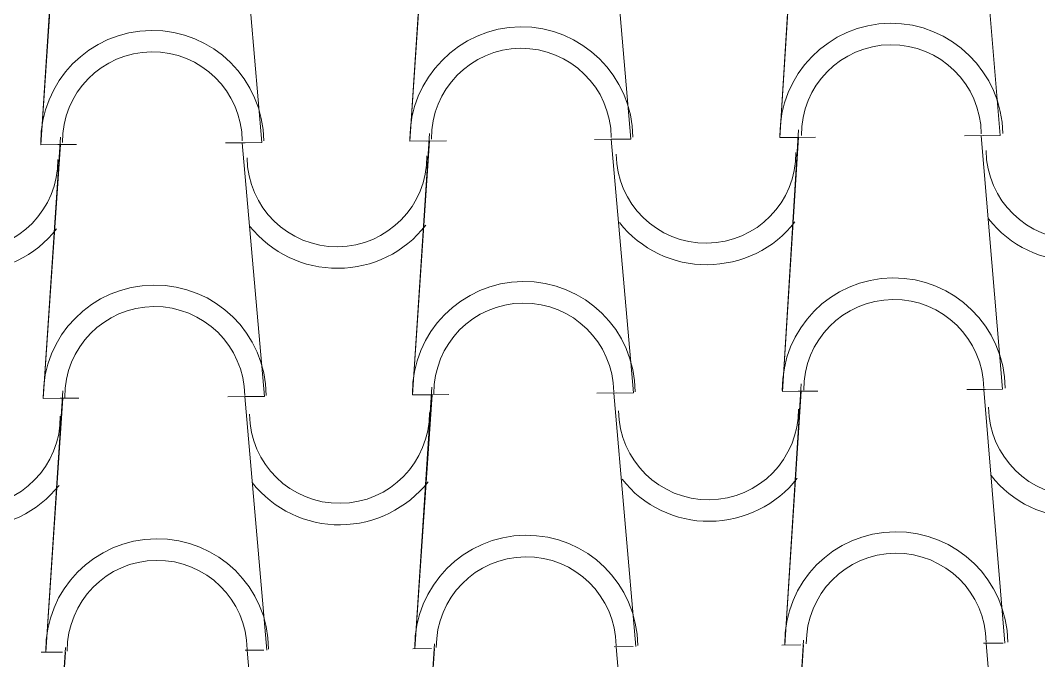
# Model space of a CAD drawing. Header units: millimetres. Extents: x 36985 to 49607, y -23856 to -17842.
# Drawn here: x 38160 to 39046, y -19503 to -18946 of the extents above; entities that cross this region are included whole.
import ezdxf

# ---------------------------------------------------------------- set-up
doc = ezdxf.new("R2010")
doc.units = ezdxf.units.MM
doc.layers.add('A-COB-___-___-EXI', color=250, linetype='Continuous', lineweight=25)

msp = doc.modelspace()

# ---------------------------------------------------------------- linework, layer by layer
at = {"layer": 'A-COB-___-___-EXI', "color": 18, "lineweight": 9}
for p, q in [((38355.72, -19052.11), (38338.62, -19052.27)), ((38997.52, -19045.94), (38981.23, -19046.1)), ((38197.4, -19274.37), (38180.3, -19274.53)), ((38194.96, -19274.39), (38211.24, -19274.24)), ((38357.85, -19272.83), (38340.74, -19272.99)), ((38374.63, -19493.4), (38355.4, -19272.85)), ((38695.52, -19490.32), (38676.3, -19269.77)), ((38836.75, -19268.22), (38853.85, -19268.06)), ((38999.64, -19266.66), (38983.35, -19266.81))]:
    msp.add_line(p, q, dxfattribs=at)
at = {"layer": 'A-COB-___-___-EXI', "color": 18, "lineweight": 9, "flags": 128}
for points in [[(38693.4, -19269.6), (38676.3, -19269.77), (38693.4, -19269.6), (38676.3, -19269.77), (38695.52, -19490.32), (38676.3, -19269.77), (38693.4, -19269.6), (38674.18, -19049.05), (38691.28, -19048.88), (38674.18, -19049.05), (38691.28, -19048.88), (38672.03, -18825.89), (38689.13, -18825.72), (38670.04, -18619.02)], [(38176.03, -18830.66), (38193.13, -18830.49), (38176.03, -18830.66), (38193.13, -18830.49), (38176.03, -18830.66), (38188.7, -18623.64), (38176.03, -18830.66), (38193.13, -18830.49), (38178.17, -19053.82), (38195.28, -19053.65), (38178.17, -19053.82), (38195.28, -19053.65), (38178.17, -19053.82), (38193.07, -18823.98), (38178.17, -19053.82), (38195.28, -19053.65), (38178.17, -19053.82), (38193.07, -18823.98)], [(38514.03, -18827.41), (38499.07, -19050.73), (38516.17, -19050.57), (38501.19, -19271.45), (38518.29, -19271.28), (38501.19, -19271.45), (38518.29, -19271.28), (38501.19, -19271.45), (38516.17, -19050.57), (38499.07, -19050.73), (38516.17, -19050.57), (38499.07, -19050.73), (38516.17, -19050.57), (38499.07, -19050.73), (38516.17, -19050.57), (38499.07, -19050.73), (38516.17, -19050.57), (38499.07, -19050.73), (38513.96, -18820.89), (38499.07, -19050.73), (38516.17, -19050.57), (38499.07, -19050.73), (38516.17, -19050.57), (38499.07, -19050.73), (38513.96, -18820.89)], [(38834.92, -18824.32), (38820.78, -19047.64), (38837.07, -19047.48), (38820.78, -19047.64), (38837.07, -19047.48), (38820.78, -19047.64), (38837.07, -19047.48), (38820.78, -19047.64), (38837.07, -19047.48), (38820.78, -19047.64), (38834.86, -18817.81), (38820.78, -19047.64), (38837.07, -19047.48), (38820.78, -19047.64), (38837.07, -19047.48), (38822.9, -19268.36), (38839.19, -19268.2), (38822.9, -19268.36), (38839.19, -19268.2), (38822.9, -19268.36), (38837, -19040.97), (38822.9, -19268.36), (38839.19, -19268.2), (38822.9, -19268.36), (38839.19, -19268.2)], [(38993.74, -18822.79), (39012.18, -19045.8), (38995.89, -19045.95), (39012.18, -19045.8), (38995.89, -19045.95), (39014.3, -19266.52), (38998.01, -19266.67), (39014.3, -19266.52), (38995.89, -19045.95), (39012.18, -19045.8), (38993.74, -18822.79), (39010.03, -18822.64), (38993.74, -18822.79), (39010.03, -18822.64)], [(39012.18, -19045.8), (38995.89, -19045.95), (39012.18, -19045.8), (38995.89, -19045.95), (39014.3, -19266.52), (38998.01, -19266.67), (39016.42, -19487.23), (38998.01, -19266.67), (39014.3, -19266.52), (38998.01, -19266.67), (39014.3, -19266.52), (38998.01, -19266.67), (39016.42, -19487.23), (38998.01, -19266.67), (39014.3, -19266.52), (38995.89, -19045.95), (39012.18, -19045.8), (38995.89, -19045.95), (39012.18, -19045.8), (38993.74, -18822.79)], [(38182.42, -19495.25), (38197.34, -19267.85), (38182.42, -19495.25), (38197.4, -19274.37), (38180.3, -19274.53), (38195.21, -19047.14), (38180.3, -19274.53), (38197.4, -19274.37), (38180.3, -19274.53), (38197.4, -19274.37), (38180.3, -19274.53), (38195.28, -19053.65), (38178.17, -19053.82), (38195.28, -19053.65), (38178.17, -19053.82), (38195.28, -19053.65), (38178.17, -19053.82), (38193.13, -18830.49)], [(38372.51, -19272.69), (38355.4, -19272.85), (38372.51, -19272.69), (38355.4, -19272.85), (38374.63, -19493.4), (38355.4, -19272.85), (38372.51, -19272.69), (38353.28, -19052.13), (38370.38, -19051.97), (38353.28, -19052.13), (38370.38, -19051.97), (38351.13, -18828.97), (38368.24, -18828.81), (38351.13, -18828.97), (38368.24, -18828.81)], [(38351.13, -18828.97), (38370.38, -19051.97), (38353.28, -19052.13), (38370.38, -19051.97), (38353.28, -19052.13), (38372.51, -19272.69), (38355.4, -19272.85), (38372.51, -19272.69), (38353.28, -19052.13), (38370.38, -19051.97), (38351.13, -18828.97)], [(38351.13, -18828.97), (38370.38, -19051.97), (38353.28, -19052.13), (38370.38, -19051.97), (38351.13, -18828.97)], [(38691.28, -19048.88), (38674.18, -19049.05), (38691.28, -19048.88), (38674.18, -19049.05), (38693.4, -19269.6), (38676.3, -19269.77), (38693.4, -19269.6), (38674.18, -19049.05), (38691.28, -19048.88), (38672.03, -18825.89)], [(38672.03, -18825.89), (38691.28, -19048.88), (38674.18, -19049.05), (38691.28, -19048.88), (38674.18, -19049.05), (38693.4, -19269.6), (38676.3, -19269.77), (38693.4, -19269.6), (38676.3, -19269.77), (38695.52, -19490.32), (38676.3, -19269.77), (38693.4, -19269.6), (38674.18, -19049.05), (38691.28, -19048.88), (38674.18, -19049.05), (38691.28, -19048.88), (38672.03, -18825.89)], [(38518.23, -19264.77), (38503.31, -19492.17), (38518.29, -19271.28), (38501.19, -19271.45), (38516.11, -19044.05), (38501.19, -19271.45), (38516.11, -19044.05)], [(38839.13, -19261.68), (38825.02, -19489.07), (38839.13, -19261.68), (38825.02, -19489.07), (38839.19, -19268.2), (38822.9, -19268.36), (38837, -19040.97)], [(38503.31, -19492.17), (38518.23, -19264.77), (38503.31, -19492.17), (38518.29, -19271.28), (38501.19, -19271.45), (38518.29, -19271.28), (38501.19, -19271.45), (38518.29, -19271.28), (38501.19, -19271.45)], [(38843.46, -19712.08), (38827.17, -19712.23), (38841.27, -19484.84), (38827.17, -19712.23), (38843.46, -19712.08), (38827.17, -19712.23), (38841.31, -19488.92)], [(39000.13, -19487.39), (39018.57, -19710.39), (39000.13, -19487.39), (39018.57, -19710.39), (39002.28, -19710.55), (39018.57, -19710.39)], [(38199.52, -19495.09), (38184.56, -19718.41), (38201.67, -19718.25), (38184.56, -19718.41), (38199.48, -19491.02), (38184.56, -19718.41), (38201.67, -19718.25), (38184.56, -19718.41), (38199.48, -19491.02)], [(38376.77, -19716.56), (38357.53, -19493.57), (38376.77, -19716.56), (38359.67, -19716.73), (38376.77, -19716.56), (38359.67, -19716.73)], [(38522.56, -19715.16), (38505.46, -19715.33), (38520.38, -19487.93), (38505.46, -19715.33), (38522.56, -19715.16), (38505.46, -19715.33), (38520.42, -19492)], [(38678.42, -19490.48), (38697.67, -19713.48), (38678.42, -19490.48), (38697.67, -19713.48), (38680.57, -19713.64), (38697.67, -19713.48)]]:
    msp.add_lwpolyline(points, dxfattribs=at)
for points in [[(38209.12, -19053.52), (38192.83, -19053.68), (38209.12, -19053.52), (38192.83, -19053.68)], [(38530.83, -19050.43), (38513.73, -19050.59), (38530.83, -19050.43), (38513.73, -19050.59)], [(38659.52, -19049.19), (38676.62, -19049.02)], [(38851.73, -19047.34), (38834.62, -19047.51), (38851.73, -19047.34), (38834.62, -19047.51)], [(38532.95, -19271.14), (38515.85, -19271.31)], [(38661.64, -19269.91), (38678.74, -19269.74)], [(39014.79, -19487.25), (38997.69, -19487.41), (39014.79, -19487.25), (38997.69, -19487.41), (39014.79, -19487.25), (38997.69, -19487.41)], [(38178.35, -19495.29), (38197.08, -19495.11), (38178.35, -19495.29), (38197.08, -19495.11), (38178.35, -19495.29), (38197.08, -19495.11), (38178.35, -19495.29), (38197.08, -19495.11), (38178.35, -19495.29), (38197.08, -19495.11), (38178.35, -19495.29), (38197.08, -19495.11), (38178.35, -19495.29), (38197.08, -19495.11), (38178.35, -19495.29), (38197.08, -19495.11)], [(38372.19, -19493.43), (38355.9, -19493.58), (38372.19, -19493.43), (38355.9, -19493.58), (38372.19, -19493.43), (38355.9, -19493.58), (38372.19, -19493.43), (38355.9, -19493.58)], [(38357.53, -19493.57), (38376.77, -19716.56)], [(38501.68, -19492.18), (38517.97, -19492.03), (38501.68, -19492.18), (38517.97, -19492.03), (38501.68, -19492.18), (38517.97, -19492.03), (38501.68, -19492.18), (38517.97, -19492.03), (38501.68, -19492.18), (38517.97, -19492.03)], [(38693.08, -19490.34), (38676.79, -19490.5), (38693.08, -19490.34), (38676.79, -19490.5), (38693.08, -19490.34), (38676.79, -19490.5), (38693.08, -19490.34), (38676.79, -19490.5), (38693.08, -19490.34), (38676.79, -19490.5)], [(38838.87, -19488.94), (38822.58, -19489.1), (38838.87, -19488.94), (38822.58, -19489.1), (38838.87, -19488.94), (38822.58, -19489.1), (38838.87, -19488.94), (38822.58, -19489.1), (38838.87, -19488.94), (38822.58, -19489.1), (38838.87, -19488.94), (38822.58, -19489.1)]]:
    msp.add_lwpolyline(points, close=True, dxfattribs=at)
at = {"layer": 'A-COB-___-___-EXI', "color": 18, "lineweight": 9}
for points in [[(38274.15, -18954.34), (38274.15, -18954.34), (38220.39, -18954.85), (38177.65, -18999.25), (38178.16, -19052.19)], [(38274.15, -18954.34), (38274.15, -18954.34), (38220.39, -18954.85), (38177.65, -18999.25), (38178.16, -19052.19)], [(38274.15, -18954.34), (38274.15, -18954.34), (38220.39, -18954.85), (38177.65, -18999.25), (38178.16, -19052.19)], [(38274.15, -18954.34), (38274.15, -18954.34), (38220.39, -18954.85), (38177.65, -18999.25), (38178.16, -19052.19)], [(38274.15, -18954.34), (38274.15, -18954.34), (38220.39, -18954.85), (38177.65, -18999.25), (38178.16, -19052.19)], [(38274.15, -18954.34), (38274.15, -18954.34), (38220.39, -18954.85), (38177.65, -18999.25), (38178.16, -19052.19)], [(38274.15, -18954.34), (38274.15, -18954.34), (38220.39, -18954.85), (38177.65, -18999.25), (38178.16, -19052.19)], [(38274.15, -18954.34), (38274.15, -18954.34), (38220.39, -18954.85), (38177.65, -18999.25), (38178.16, -19052.19)], [(38274.15, -18954.34), (38274.15, -18954.34), (38220.39, -18954.85), (38177.65, -18999.25), (38178.16, -19052.19)], [(38274.15, -18954.34), (38274.15, -18954.34), (38220.39, -18954.85), (38177.65, -18999.25), (38178.16, -19052.19)], [(38274.15, -18954.34), (38274.15, -18954.34), (38220.39, -18954.85), (38177.65, -18999.25), (38178.16, -19052.19)], [(38595.04, -18951.25), (38595.04, -18951.25), (38542.1, -18951.76), (38498.54, -18996.16), (38499.05, -19049.1)], [(38595.04, -18951.25), (38595.04, -18951.25), (38542.1, -18951.76), (38498.54, -18996.16), (38499.05, -19049.1)], [(38595.04, -18951.25), (38595.04, -18951.25), (38542.1, -18951.76), (38498.54, -18996.16), (38499.05, -19049.1)], [(38595.04, -18951.25), (38595.04, -18951.25), (38542.1, -18951.76), (38498.54, -18996.16), (38499.05, -19049.1)], [(38595.04, -18951.25), (38595.04, -18951.25), (38542.1, -18951.76), (38498.54, -18996.16), (38499.05, -19049.1)], [(38595.04, -18951.25), (38595.04, -18951.25), (38542.1, -18951.76), (38498.54, -18996.16), (38499.05, -19049.1)], [(38595.04, -18951.25), (38595.04, -18951.25), (38542.1, -18951.76), (38498.54, -18996.16), (38499.05, -19049.1)], [(38595.04, -18951.25), (38595.04, -18951.25), (38542.1, -18951.76), (38498.54, -18996.16), (38499.05, -19049.1)], [(38595.04, -18951.25), (38595.04, -18951.25), (38542.1, -18951.76), (38498.54, -18996.16), (38499.05, -19049.1)], [(38595.04, -18951.25), (38595.04, -18951.25), (38542.1, -18951.76), (38498.54, -18996.16), (38499.05, -19049.1)], [(38595.04, -18951.25), (38595.04, -18951.25), (38542.1, -18951.76), (38498.54, -18996.16), (38499.05, -19049.1)], [(38595.04, -18951.25), (38595.04, -18951.25), (38542.1, -18951.76), (38498.54, -18996.16), (38499.05, -19049.1)], [(38595.04, -18951.25), (38595.04, -18951.25), (38542.1, -18951.76), (38498.54, -18996.16), (38499.05, -19049.1)], [(38595.04, -18951.25), (38595.04, -18951.25), (38542.1, -18951.76), (38498.54, -18996.16), (38499.05, -19049.1)], [(38916.75, -18948.16), (38916.75, -18948.16), (38863, -18948.67), (38820.25, -18993.07), (38820.76, -19046.01)], [(38916.75, -18948.16), (38916.75, -18948.16), (38863, -18948.67), (38820.25, -18993.07), (38820.76, -19046.01)], [(38916.75, -18948.16), (38916.75, -18948.16), (38863, -18948.67), (38820.25, -18993.07), (38820.76, -19046.01)], [(38916.75, -18948.16), (38916.75, -18948.16), (38863, -18948.67), (38820.25, -18993.07), (38820.76, -19046.01)], [(38916.75, -18948.16), (38916.75, -18948.16), (38863, -18948.67), (38820.25, -18993.07), (38820.76, -19046.01)], [(38916.75, -18948.16), (38916.75, -18948.16), (38863, -18948.67), (38820.25, -18993.07), (38820.76, -19046.01)], [(38916.75, -18948.16), (38916.75, -18948.16), (38863, -18948.67), (38820.25, -18993.07), (38820.76, -19046.01)], [(38916.75, -18948.16), (38916.75, -18948.16), (38863, -18948.67), (38820.25, -18993.07), (38820.76, -19046.01)], [(38916.75, -18948.16), (38916.75, -18948.16), (38863, -18948.67), (38820.25, -18993.07), (38820.76, -19046.01)], [(38916.75, -18948.16), (38916.75, -18948.16), (38863, -18948.67), (38820.25, -18993.07), (38820.76, -19046.01)], [(38916.75, -18948.16), (38916.75, -18948.16), (38863, -18948.67), (38820.25, -18993.07), (38820.76, -19046.01)], [(38274.33, -18973.07), (38274.33, -18973.07), (38231.16, -18973.48), (38196.47, -19008.84), (38196.89, -19052.01)], [(38274.33, -18973.07), (38274.33, -18973.07), (38231.16, -18973.48), (38196.47, -19008.84), (38196.89, -19052.01)], [(38274.33, -18973.07), (38274.33, -18973.07), (38231.16, -18973.48), (38196.47, -19008.84), (38196.89, -19052.01)], [(38274.33, -18973.07), (38274.33, -18973.07), (38231.16, -18973.48), (38196.47, -19008.84), (38196.89, -19052.01)], [(38274.33, -18973.07), (38274.33, -18973.07), (38231.16, -18973.48), (38196.47, -19008.84), (38196.89, -19052.01)], [(38274.33, -18973.07), (38274.33, -18973.07), (38231.16, -18973.48), (38196.47, -19008.84), (38196.89, -19052.01)], [(38274.33, -18973.07), (38274.33, -18973.07), (38231.16, -18973.48), (38196.47, -19008.84), (38196.89, -19052.01)], [(38274.33, -18973.07), (38274.33, -18973.07), (38231.16, -18973.48), (38196.47, -19008.84), (38196.89, -19052.01)], [(38274.33, -18973.07), (38274.33, -18973.07), (38231.16, -18973.48), (38196.47, -19008.84), (38196.89, -19052.01)], [(38274.33, -18973.07), (38274.33, -18973.07), (38231.16, -18973.48), (38196.47, -19008.84), (38196.89, -19052.01)], [(38274.33, -18973.07), (38274.33, -18973.07), (38231.16, -18973.48), (38196.47, -19008.84), (38196.89, -19052.01)], [(38595.22, -18969.98), (38595.22, -18969.98), (38552.05, -18970.4), (38517.37, -19005.76), (38517.79, -19048.92)], [(38595.22, -18969.98), (38595.22, -18969.98), (38552.05, -18970.4), (38517.37, -19005.76), (38517.79, -19048.92)], [(38595.22, -18969.98), (38595.22, -18969.98), (38552.05, -18970.4), (38517.37, -19005.76), (38517.79, -19048.92)], [(38595.22, -18969.98), (38595.22, -18969.98), (38552.05, -18970.4), (38517.37, -19005.76), (38517.79, -19048.92)], [(38595.22, -18969.98), (38595.22, -18969.98), (38552.05, -18970.4), (38517.37, -19005.76), (38517.79, -19048.92)], [(38595.22, -18969.98), (38595.22, -18969.98), (38552.05, -18970.4), (38517.37, -19005.76), (38517.79, -19048.92)], [(38595.22, -18969.98), (38595.22, -18969.98), (38552.05, -18970.4), (38517.37, -19005.76), (38517.79, -19048.92)], [(38595.22, -18969.98), (38595.22, -18969.98), (38552.05, -18970.4), (38517.37, -19005.76), (38517.79, -19048.92)], [(38595.22, -18969.98), (38595.22, -18969.98), (38552.05, -18970.4), (38517.37, -19005.76), (38517.79, -19048.92)], [(38595.22, -18969.98), (38595.22, -18969.98), (38552.05, -18970.4), (38517.37, -19005.76), (38517.79, -19048.92)], [(38595.22, -18969.98), (38595.22, -18969.98), (38552.05, -18970.4), (38517.37, -19005.76), (38517.79, -19048.92)], [(38595.22, -18969.98), (38595.22, -18969.98), (38552.05, -18970.4), (38517.37, -19005.76), (38517.79, -19048.92)], [(38595.22, -18969.98), (38595.22, -18969.98), (38552.05, -18970.4), (38517.37, -19005.76), (38517.79, -19048.92)], [(38595.22, -18969.98), (38595.22, -18969.98), (38552.05, -18970.4), (38517.37, -19005.76), (38517.79, -19048.92)], [(38916.93, -18966.89), (38916.93, -18966.89), (38873.76, -18967.3), (38839.08, -19002.66), (38839.5, -19045.83)], [(38916.93, -18966.89), (38916.93, -18966.89), (38873.76, -18967.3), (38839.08, -19002.66), (38839.5, -19045.83)], [(38916.93, -18966.89), (38916.93, -18966.89), (38873.76, -18967.3), (38839.08, -19002.66), (38839.5, -19045.83)], [(38916.93, -18966.89), (38916.93, -18966.89), (38873.76, -18967.3), (38839.08, -19002.66), (38839.5, -19045.83)], [(38916.93, -18966.89), (38916.93, -18966.89), (38873.76, -18967.3), (38839.08, -19002.66), (38839.5, -19045.83)], [(38916.93, -18966.89), (38916.93, -18966.89), (38873.76, -18967.3), (38839.08, -19002.66), (38839.5, -19045.83)], [(38916.93, -18966.89), (38916.93, -18966.89), (38873.76, -18967.3), (38839.08, -19002.66), (38839.5, -19045.83)], [(38916.93, -18966.89), (38916.93, -18966.89), (38873.76, -18967.3), (38839.08, -19002.66), (38839.5, -19045.83)], [(38916.93, -18966.89), (38916.93, -18966.89), (38873.76, -18967.3), (38839.08, -19002.66), (38839.5, -19045.83)], [(38916.93, -18966.89), (38916.93, -18966.89), (38873.76, -18967.3), (38839.08, -19002.66), (38839.5, -19045.83)], [(38916.93, -18966.89), (38916.93, -18966.89), (38873.76, -18967.3), (38839.08, -19002.66), (38839.5, -19045.83)], [(38757.31, -19139.48), (38757.31, -19139.48), (38800.48, -19139.06), (38835.16, -19103.7), (38834.75, -19060.54)], [(38757.31, -19139.48), (38757.31, -19139.48), (38800.48, -19139.06), (38835.16, -19103.7), (38834.75, -19060.54)], [(38115.52, -19145.65), (38115.52, -19145.65), (38158.69, -19145.23), (38193.37, -19109.87), (38192.96, -19066.71)], [(38436.42, -19142.56), (38436.42, -19142.56), (38479.58, -19142.15), (38514.27, -19106.79), (38513.85, -19063.62)], [(38436.6, -19161.29), (38436.6, -19161.29), (38466.73, -19161), (38494.3, -19147.71), (38512.8, -19123.91)], [(38757.49, -19158.21), (38757.49, -19158.21), (38787.63, -19157.92), (38816.01, -19144.61), (38833.7, -19120.82)], [(38757.49, -19158.21), (38757.49, -19158.21), (38787.63, -19157.92), (38816.01, -19144.61), (38833.7, -19120.82)], [(38115.7, -19164.38), (38115.7, -19164.38), (38145.02, -19164.1), (38173.4, -19150.79), (38191.91, -19126.99)], [(38276.28, -19175.87), (38276.28, -19175.87), (38222.52, -19176.38), (38179.77, -19219.97), (38180.29, -19273.72)], [(38276.28, -19175.87), (38276.28, -19175.87), (38222.52, -19176.38), (38179.77, -19219.97), (38180.29, -19273.72)], [(38276.28, -19175.87), (38276.28, -19175.87), (38222.52, -19176.38), (38179.77, -19219.97), (38180.29, -19273.72)], [(38276.28, -19175.87), (38276.28, -19175.87), (38222.52, -19176.38), (38179.77, -19219.97), (38180.29, -19273.72)], [(38276.28, -19175.87), (38276.28, -19175.87), (38222.52, -19176.38), (38179.77, -19219.97), (38180.29, -19273.72)], [(38276.28, -19175.87), (38276.28, -19175.87), (38222.52, -19176.38), (38179.77, -19219.97), (38180.29, -19273.72)], [(38597.17, -19172.78), (38597.17, -19172.78), (38544.23, -19173.29), (38500.67, -19216.88), (38501.18, -19270.63)], [(38597.17, -19172.78), (38597.17, -19172.78), (38544.23, -19173.29), (38500.67, -19216.88), (38501.18, -19270.63)], [(38597.17, -19172.78), (38597.17, -19172.78), (38544.23, -19173.29), (38500.67, -19216.88), (38501.18, -19270.63)], [(38597.17, -19172.78), (38597.17, -19172.78), (38544.23, -19173.29), (38500.67, -19216.88), (38501.18, -19270.63)], [(38597.17, -19172.78), (38597.17, -19172.78), (38544.23, -19173.29), (38500.67, -19216.88), (38501.18, -19270.63)], [(38597.17, -19172.78), (38597.17, -19172.78), (38544.23, -19173.29), (38500.67, -19216.88), (38501.18, -19270.63)], [(38597.17, -19172.78), (38597.17, -19172.78), (38544.23, -19173.29), (38500.67, -19216.88), (38501.18, -19270.63)], [(38597.17, -19172.78), (38597.17, -19172.78), (38544.23, -19173.29), (38500.67, -19216.88), (38501.18, -19270.63)], [(38597.17, -19172.78), (38597.17, -19172.78), (38544.23, -19173.29), (38500.67, -19216.88), (38501.18, -19270.63)], [(38597.17, -19172.78), (38597.17, -19172.78), (38544.23, -19173.29), (38500.67, -19216.88), (38501.18, -19270.63)], [(38918.88, -19169.69), (38918.88, -19169.69), (38865.13, -19170.21), (38822.38, -19213.79), (38822.89, -19267.54)], [(38918.88, -19169.69), (38918.88, -19169.69), (38865.13, -19170.21), (38822.38, -19213.79), (38822.89, -19267.54)], [(38918.88, -19169.69), (38918.88, -19169.69), (38865.13, -19170.21), (38822.38, -19213.79), (38822.89, -19267.54)], [(38918.88, -19169.69), (38918.88, -19169.69), (38865.13, -19170.21), (38822.38, -19213.79), (38822.89, -19267.54)], [(38918.88, -19169.69), (38918.88, -19169.69), (38865.13, -19170.21), (38822.38, -19213.79), (38822.89, -19267.54)], [(38918.88, -19169.69), (38918.88, -19169.69), (38865.13, -19170.21), (38822.38, -19213.79), (38822.89, -19267.54)], [(38918.88, -19169.69), (38918.88, -19169.69), (38865.13, -19170.21), (38822.38, -19213.79), (38822.89, -19267.54)], [(38918.88, -19169.69), (38918.88, -19169.69), (38865.13, -19170.21), (38822.38, -19213.79), (38822.89, -19267.54)], [(38276.46, -19194.6), (38276.46, -19194.6), (38233.29, -19195.02), (38198.6, -19230.37), (38199.02, -19273.54)], [(38276.46, -19194.6), (38276.46, -19194.6), (38233.29, -19195.02), (38198.6, -19230.37), (38199.02, -19273.54)], [(38276.46, -19194.6), (38276.46, -19194.6), (38233.29, -19195.02), (38198.6, -19230.37), (38199.02, -19273.54)], [(38276.46, -19194.6), (38276.46, -19194.6), (38233.29, -19195.02), (38198.6, -19230.37), (38199.02, -19273.54)], [(38276.46, -19194.6), (38276.46, -19194.6), (38233.29, -19195.02), (38198.6, -19230.37), (38199.02, -19273.54)], [(38276.46, -19194.6), (38276.46, -19194.6), (38233.29, -19195.02), (38198.6, -19230.37), (38199.02, -19273.54)], [(38597.35, -19191.52), (38597.35, -19191.52), (38554.19, -19191.93), (38519.5, -19227.29), (38519.92, -19270.45)], [(38597.35, -19191.52), (38597.35, -19191.52), (38554.19, -19191.93), (38519.5, -19227.29), (38519.92, -19270.45)], [(38597.35, -19191.52), (38597.35, -19191.52), (38554.19, -19191.93), (38519.5, -19227.29), (38519.92, -19270.45)], [(38597.35, -19191.52), (38597.35, -19191.52), (38554.19, -19191.93), (38519.5, -19227.29), (38519.92, -19270.45)], [(38597.35, -19191.52), (38597.35, -19191.52), (38554.19, -19191.93), (38519.5, -19227.29), (38519.92, -19270.45)], [(38597.35, -19191.52), (38597.35, -19191.52), (38554.19, -19191.93), (38519.5, -19227.29), (38519.92, -19270.45)], [(38597.35, -19191.52), (38597.35, -19191.52), (38554.19, -19191.93), (38519.5, -19227.29), (38519.92, -19270.45)], [(38597.35, -19191.52), (38597.35, -19191.52), (38554.19, -19191.93), (38519.5, -19227.29), (38519.92, -19270.45)], [(38597.35, -19191.52), (38597.35, -19191.52), (38554.19, -19191.93), (38519.5, -19227.29), (38519.92, -19270.45)], [(38597.35, -19191.52), (38597.35, -19191.52), (38554.19, -19191.93), (38519.5, -19227.29), (38519.92, -19270.45)], [(38919.06, -19188.42), (38919.06, -19188.42), (38875.9, -19188.84), (38841.21, -19224.2), (38841.63, -19267.36)], [(38919.06, -19188.42), (38919.06, -19188.42), (38875.9, -19188.84), (38841.21, -19224.2), (38841.63, -19267.36)], [(38919.06, -19188.42), (38919.06, -19188.42), (38875.9, -19188.84), (38841.21, -19224.2), (38841.63, -19267.36)], [(38919.06, -19188.42), (38919.06, -19188.42), (38875.9, -19188.84), (38841.21, -19224.2), (38841.63, -19267.36)], [(38919.06, -19188.42), (38919.06, -19188.42), (38875.9, -19188.84), (38841.21, -19224.2), (38841.63, -19267.36)], [(38919.06, -19188.42), (38919.06, -19188.42), (38875.9, -19188.84), (38841.21, -19224.2), (38841.63, -19267.36)], [(38919.06, -19188.42), (38919.06, -19188.42), (38875.9, -19188.84), (38841.21, -19224.2), (38841.63, -19267.36)], [(38919.06, -19188.42), (38919.06, -19188.42), (38875.9, -19188.84), (38841.21, -19224.2), (38841.63, -19267.36)], [(38759.46, -19362.64), (38759.46, -19362.64), (38802.63, -19362.22), (38837.31, -19326.86), (38836.9, -19283.7)], [(38759.46, -19362.64), (38759.46, -19362.64), (38802.63, -19362.22), (38837.31, -19326.86), (38836.9, -19283.7)], [(38117.67, -19368.81), (38117.67, -19368.81), (38160.83, -19368.39), (38195.52, -19333.03), (38195.1, -19289.87)], [(38438.56, -19365.72), (38438.56, -19365.72), (38481.73, -19365.31), (38516.41, -19329.95), (38516, -19286.78)], [(38759.64, -19381.37), (38759.64, -19381.37), (38789.77, -19381.08), (38818.15, -19366.96), (38835.85, -19343.98)], [(38759.64, -19381.37), (38759.64, -19381.37), (38789.77, -19381.08), (38818.15, -19366.96), (38835.85, -19343.98)], [(38117.85, -19387.54), (38117.85, -19387.54), (38147.17, -19387.26), (38175.54, -19373.14), (38194.05, -19350.15)], [(38438.74, -19384.45), (38438.74, -19384.45), (38468.88, -19384.17), (38496.44, -19370.05), (38514.95, -19347.07)], [(38278.4, -19396.59), (38278.4, -19396.59), (38224.64, -19397.1), (38181.89, -19440.68), (38182.41, -19494.44)], [(38278.4, -19396.59), (38278.4, -19396.59), (38224.64, -19397.1), (38181.89, -19440.68), (38182.41, -19494.44)], [(38278.4, -19396.59), (38278.4, -19396.59), (38224.64, -19397.1), (38181.89, -19440.68), (38182.41, -19494.44)], [(38599.29, -19393.5), (38599.29, -19393.5), (38546.35, -19394.01), (38502.79, -19437.6), (38503.31, -19491.35)], [(38599.29, -19393.5), (38599.29, -19393.5), (38546.35, -19394.01), (38502.79, -19437.6), (38503.31, -19491.35)], [(38599.29, -19393.5), (38599.29, -19393.5), (38546.35, -19394.01), (38502.79, -19437.6), (38503.31, -19491.35)], [(38599.29, -19393.5), (38599.29, -19393.5), (38546.35, -19394.01), (38502.79, -19437.6), (38503.31, -19491.35)], [(38599.29, -19393.5), (38599.29, -19393.5), (38546.35, -19394.01), (38502.79, -19437.6), (38503.31, -19491.35)], [(38921, -19390.41), (38921, -19390.41), (38867.25, -19390.92), (38824.5, -19434.5), (38825.02, -19488.26)], [(38921, -19390.41), (38921, -19390.41), (38867.25, -19390.92), (38824.5, -19434.5), (38825.02, -19488.26)], [(38921, -19390.41), (38921, -19390.41), (38867.25, -19390.92), (38824.5, -19434.5), (38825.02, -19488.26)], [(38921, -19390.41), (38921, -19390.41), (38867.25, -19390.92), (38824.5, -19434.5), (38825.02, -19488.26)], [(38278.58, -19415.32), (38278.58, -19415.32), (38235.41, -19415.73), (38200.73, -19451.09), (38201.14, -19494.26)], [(38278.58, -19415.32), (38278.58, -19415.32), (38235.41, -19415.73), (38200.73, -19451.09), (38201.14, -19494.26)], [(38278.58, -19415.32), (38278.58, -19415.32), (38235.41, -19415.73), (38200.73, -19451.09), (38201.14, -19494.26)], [(38278.58, -19415.32), (38278.58, -19415.32), (38235.41, -19415.73), (38200.73, -19451.09), (38201.14, -19494.26)], [(38278.58, -19415.32), (38278.58, -19415.32), (38235.41, -19415.73), (38200.73, -19451.09), (38201.14, -19494.26)], [(38278.58, -19415.32), (38278.58, -19415.32), (38235.41, -19415.73), (38200.73, -19451.09), (38201.14, -19494.26)], [(38278.58, -19415.32), (38278.58, -19415.32), (38235.41, -19415.73), (38200.73, -19451.09), (38201.14, -19494.26)], [(38278.58, -19415.32), (38278.58, -19415.32), (38235.41, -19415.73), (38200.73, -19451.09), (38201.14, -19494.26)], [(38278.58, -19415.32), (38278.58, -19415.32), (38235.41, -19415.73), (38200.73, -19451.09), (38201.14, -19494.26)], [(38278.58, -19415.32), (38278.58, -19415.32), (38235.41, -19415.73), (38200.73, -19451.09), (38201.14, -19494.26)], [(38278.58, -19415.32), (38278.58, -19415.32), (38235.41, -19415.73), (38200.73, -19451.09), (38201.14, -19494.26)], [(38599.47, -19412.23), (38599.47, -19412.23), (38556.31, -19412.65), (38521.62, -19448.01), (38522.04, -19491.17)], [(38599.47, -19412.23), (38599.47, -19412.23), (38556.31, -19412.65), (38521.62, -19448.01), (38522.04, -19491.17)], [(38599.47, -19412.23), (38599.47, -19412.23), (38556.31, -19412.65), (38521.62, -19448.01), (38522.04, -19491.17)], [(38599.47, -19412.23), (38599.47, -19412.23), (38556.31, -19412.65), (38521.62, -19448.01), (38522.04, -19491.17)], [(38599.47, -19412.23), (38599.47, -19412.23), (38556.31, -19412.65), (38521.62, -19448.01), (38522.04, -19491.17)], [(38599.47, -19412.23), (38599.47, -19412.23), (38556.31, -19412.65), (38521.62, -19448.01), (38522.04, -19491.17)], [(38599.47, -19412.23), (38599.47, -19412.23), (38556.31, -19412.65), (38521.62, -19448.01), (38522.04, -19491.17)], [(38599.47, -19412.23), (38599.47, -19412.23), (38556.31, -19412.65), (38521.62, -19448.01), (38522.04, -19491.17)], [(38599.47, -19412.23), (38599.47, -19412.23), (38556.31, -19412.65), (38521.62, -19448.01), (38522.04, -19491.17)], [(38599.47, -19412.23), (38599.47, -19412.23), (38556.31, -19412.65), (38521.62, -19448.01), (38522.04, -19491.17)], [(38599.47, -19412.23), (38599.47, -19412.23), (38556.31, -19412.65), (38521.62, -19448.01), (38522.04, -19491.17)], [(38921.18, -19409.14), (38921.18, -19409.14), (38878.02, -19409.55), (38843.33, -19444.91), (38843.75, -19488.08)], [(38921.18, -19409.14), (38921.18, -19409.14), (38878.02, -19409.55), (38843.33, -19444.91), (38843.75, -19488.08)], [(38921.18, -19409.14), (38921.18, -19409.14), (38878.02, -19409.55), (38843.33, -19444.91), (38843.75, -19488.08)], [(38921.18, -19409.14), (38921.18, -19409.14), (38878.02, -19409.55), (38843.33, -19444.91), (38843.75, -19488.08)], [(38921.18, -19409.14), (38921.18, -19409.14), (38878.02, -19409.55), (38843.33, -19444.91), (38843.75, -19488.08)], [(38921.18, -19409.14), (38921.18, -19409.14), (38878.02, -19409.55), (38843.33, -19444.91), (38843.75, -19488.08)], [(38921.18, -19409.14), (38921.18, -19409.14), (38878.02, -19409.55), (38843.33, -19444.91), (38843.75, -19488.08)], [(38921.18, -19409.14), (38921.18, -19409.14), (38878.02, -19409.55), (38843.33, -19444.91), (38843.75, -19488.08)], [(38921.18, -19409.14), (38921.18, -19409.14), (38878.02, -19409.55), (38843.33, -19444.91), (38843.75, -19488.08)], [(38921.18, -19409.14), (38921.18, -19409.14), (38878.02, -19409.55), (38843.33, -19444.91), (38843.75, -19488.08)]]:
    msp.add_open_spline(points, degree=3, knots=[0.125, 0.125, 0.125, 0.125, 0.125001, 1, 1, 1, 1], dxfattribs=at)
for points in [[(38372, -19050.32), (38371.49, -18997.38), (38327.9, -18953.82), (38274.15, -18954.34)], [(38372, -19050.32), (38371.49, -18997.38), (38327.9, -18953.82), (38274.15, -18954.34)], [(38372, -19050.32), (38371.49, -18997.38), (38327.9, -18953.82), (38274.15, -18954.34)], [(38372, -19050.32), (38371.49, -18997.38), (38327.9, -18953.82), (38274.15, -18954.34)], [(38372, -19050.32), (38371.49, -18997.38), (38327.9, -18953.82), (38274.15, -18954.34)], [(38372, -19050.32), (38371.49, -18997.38), (38327.9, -18953.82), (38274.15, -18954.34)], [(38372, -19050.32), (38371.49, -18997.38), (38327.9, -18953.82), (38274.15, -18954.34)], [(38372, -19050.32), (38371.49, -18997.38), (38327.9, -18953.82), (38274.15, -18954.34)], [(38372, -19050.32), (38371.49, -18997.38), (38327.9, -18953.82), (38274.15, -18954.34)], [(38372, -19050.32), (38371.49, -18997.38), (38327.9, -18953.82), (38274.15, -18954.34)], [(38372, -19050.32), (38371.49, -18997.38), (38327.9, -18953.82), (38274.15, -18954.34)], [(38692.89, -19047.24), (38692.38, -18994.3), (38648.8, -18950.73), (38595.04, -18951.25)], [(38692.89, -19047.24), (38692.38, -18994.3), (38648.8, -18950.73), (38595.04, -18951.25)], [(38692.89, -19047.24), (38692.38, -18994.3), (38648.8, -18950.73), (38595.04, -18951.25)], [(38692.89, -19047.24), (38692.38, -18994.3), (38648.8, -18950.73), (38595.04, -18951.25)], [(38692.89, -19047.24), (38692.38, -18994.3), (38648.8, -18950.73), (38595.04, -18951.25)], [(38692.89, -19047.24), (38692.38, -18994.3), (38648.8, -18950.73), (38595.04, -18951.25)], [(38692.89, -19047.24), (38692.38, -18994.3), (38648.8, -18950.73), (38595.04, -18951.25)], [(38692.89, -19047.24), (38692.38, -18994.3), (38648.8, -18950.73), (38595.04, -18951.25)], [(38692.89, -19047.24), (38692.38, -18994.3), (38648.8, -18950.73), (38595.04, -18951.25)], [(38692.89, -19047.24), (38692.38, -18994.3), (38648.8, -18950.73), (38595.04, -18951.25)], [(38692.89, -19047.24), (38692.38, -18994.3), (38648.8, -18950.73), (38595.04, -18951.25)], [(38692.89, -19047.24), (38692.38, -18994.3), (38648.8, -18950.73), (38595.04, -18951.25)], [(38692.89, -19047.24), (38692.38, -18994.3), (38648.8, -18950.73), (38595.04, -18951.25)], [(38692.89, -19047.24), (38692.38, -18994.3), (38648.8, -18950.73), (38595.04, -18951.25)], [(39014.6, -19044.15), (39014.09, -18991.21), (38969.69, -18947.65), (38916.75, -18948.16)], [(39014.6, -19044.15), (39014.09, -18991.21), (38969.69, -18947.65), (38916.75, -18948.16)], [(39014.6, -19044.15), (39014.09, -18991.21), (38969.69, -18947.65), (38916.75, -18948.16)], [(39014.6, -19044.15), (39014.09, -18991.21), (38969.69, -18947.65), (38916.75, -18948.16)], [(39014.6, -19044.15), (39014.09, -18991.21), (38969.69, -18947.65), (38916.75, -18948.16)], [(39014.6, -19044.15), (39014.09, -18991.21), (38969.69, -18947.65), (38916.75, -18948.16)], [(39014.6, -19044.15), (39014.09, -18991.21), (38969.69, -18947.65), (38916.75, -18948.16)], [(39014.6, -19044.15), (39014.09, -18991.21), (38969.69, -18947.65), (38916.75, -18948.16)], [(39014.6, -19044.15), (39014.09, -18991.21), (38969.69, -18947.65), (38916.75, -18948.16)], [(39014.6, -19044.15), (39014.09, -18991.21), (38969.69, -18947.65), (38916.75, -18948.16)], [(39014.6, -19044.15), (39014.09, -18991.21), (38969.69, -18947.65), (38916.75, -18948.16)], [(38353.27, -19050.5), (38352.85, -19007.34), (38317.49, -18972.65), (38274.33, -18973.07)], [(38353.27, -19050.5), (38352.85, -19007.34), (38317.49, -18972.65), (38274.33, -18973.07)], [(38353.27, -19050.5), (38352.85, -19007.34), (38317.49, -18972.65), (38274.33, -18973.07)], [(38353.27, -19050.5), (38352.85, -19007.34), (38317.49, -18972.65), (38274.33, -18973.07)], [(38353.27, -19050.5), (38352.85, -19007.34), (38317.49, -18972.65), (38274.33, -18973.07)], [(38353.27, -19050.5), (38352.85, -19007.34), (38317.49, -18972.65), (38274.33, -18973.07)], [(38353.27, -19050.5), (38352.85, -19007.34), (38317.49, -18972.65), (38274.33, -18973.07)], [(38353.27, -19050.5), (38352.85, -19007.34), (38317.49, -18972.65), (38274.33, -18973.07)], [(38353.27, -19050.5), (38352.85, -19007.34), (38317.49, -18972.65), (38274.33, -18973.07)], [(38353.27, -19050.5), (38352.85, -19007.34), (38317.49, -18972.65), (38274.33, -18973.07)], [(38353.27, -19050.5), (38352.85, -19007.34), (38317.49, -18972.65), (38274.33, -18973.07)], [(38674.16, -19047.42), (38673.75, -19004.25), (38638.39, -18969.57), (38595.22, -18969.98)], [(38674.16, -19047.42), (38673.75, -19004.25), (38638.39, -18969.57), (38595.22, -18969.98)], [(38674.16, -19047.42), (38673.75, -19004.25), (38638.39, -18969.57), (38595.22, -18969.98)], [(38674.16, -19047.42), (38673.75, -19004.25), (38638.39, -18969.57), (38595.22, -18969.98)], [(38674.16, -19047.42), (38673.75, -19004.25), (38638.39, -18969.57), (38595.22, -18969.98)], [(38674.16, -19047.42), (38673.75, -19004.25), (38638.39, -18969.57), (38595.22, -18969.98)], [(38674.16, -19047.42), (38673.75, -19004.25), (38638.39, -18969.57), (38595.22, -18969.98)], [(38674.16, -19047.42), (38673.75, -19004.25), (38638.39, -18969.57), (38595.22, -18969.98)], [(38674.16, -19047.42), (38673.75, -19004.25), (38638.39, -18969.57), (38595.22, -18969.98)], [(38674.16, -19047.42), (38673.75, -19004.25), (38638.39, -18969.57), (38595.22, -18969.98)], [(38674.16, -19047.42), (38673.75, -19004.25), (38638.39, -18969.57), (38595.22, -18969.98)], [(38674.16, -19047.42), (38673.75, -19004.25), (38638.39, -18969.57), (38595.22, -18969.98)], [(38674.16, -19047.42), (38673.75, -19004.25), (38638.39, -18969.57), (38595.22, -18969.98)], [(38674.16, -19047.42), (38673.75, -19004.25), (38638.39, -18969.57), (38595.22, -18969.98)], [(38995.87, -19044.33), (38995.46, -19001.16), (38960.1, -18966.47), (38916.93, -18966.89)], [(38995.87, -19044.33), (38995.46, -19001.16), (38960.1, -18966.47), (38916.93, -18966.89)], [(38995.87, -19044.33), (38995.46, -19001.16), (38960.1, -18966.47), (38916.93, -18966.89)], [(38995.87, -19044.33), (38995.46, -19001.16), (38960.1, -18966.47), (38916.93, -18966.89)], [(38995.87, -19044.33), (38995.46, -19001.16), (38960.1, -18966.47), (38916.93, -18966.89)], [(38995.87, -19044.33), (38995.46, -19001.16), (38960.1, -18966.47), (38916.93, -18966.89)], [(38995.87, -19044.33), (38995.46, -19001.16), (38960.1, -18966.47), (38916.93, -18966.89)], [(38995.87, -19044.33), (38995.46, -19001.16), (38960.1, -18966.47), (38916.93, -18966.89)], [(38995.87, -19044.33), (38995.46, -19001.16), (38960.1, -18966.47), (38916.93, -18966.89)], [(38995.87, -19044.33), (38995.46, -19001.16), (38960.1, -18966.47), (38916.93, -18966.89)], [(38995.87, -19044.33), (38995.46, -19001.16), (38960.1, -18966.47), (38916.93, -18966.89)], [(38678.37, -19062.04), (38678.79, -19105.21), (38714.15, -19139.89), (38757.31, -19139.48)], [(38678.37, -19062.04), (38678.79, -19105.21), (38714.15, -19139.89), (38757.31, -19139.48)], [(39000.08, -19058.95), (39000.5, -19102.11), (39035.86, -19136.8), (39079.02, -19136.38)], [(38357.48, -19065.13), (38357.89, -19108.29), (38393.25, -19142.98), (38436.42, -19142.56)], [(38681.39, -19121.47), (38699.53, -19144.92), (38728.17, -19158.49), (38757.49, -19158.21)], [(38681.39, -19121.47), (38699.53, -19144.92), (38728.17, -19158.49), (38757.49, -19158.21)], [(39002.28, -19118.39), (39020.43, -19141.83), (39049.07, -19155.4), (39079.2, -19155.12)], [(38359.68, -19124.57), (38378.64, -19148), (38406.46, -19161.58), (38436.6, -19161.29)], [(38374.13, -19271.86), (38373.61, -19218.1), (38330.03, -19175.35), (38276.28, -19175.87)], [(38374.13, -19271.86), (38373.61, -19218.1), (38330.03, -19175.35), (38276.28, -19175.87)], [(38374.13, -19271.86), (38373.61, -19218.1), (38330.03, -19175.35), (38276.28, -19175.87)], [(38374.13, -19271.86), (38373.61, -19218.1), (38330.03, -19175.35), (38276.28, -19175.87)], [(38374.13, -19271.86), (38373.61, -19218.1), (38330.03, -19175.35), (38276.28, -19175.87)], [(38374.13, -19271.86), (38373.61, -19218.1), (38330.03, -19175.35), (38276.28, -19175.87)], [(38695.02, -19268.77), (38694.51, -19215.02), (38650.93, -19172.27), (38597.17, -19172.78)], [(38695.02, -19268.77), (38694.51, -19215.02), (38650.93, -19172.27), (38597.17, -19172.78)], [(38695.02, -19268.77), (38694.51, -19215.02), (38650.93, -19172.27), (38597.17, -19172.78)], [(38695.02, -19268.77), (38694.51, -19215.02), (38650.93, -19172.27), (38597.17, -19172.78)], [(38695.02, -19268.77), (38694.51, -19215.02), (38650.93, -19172.27), (38597.17, -19172.78)], [(38695.02, -19268.77), (38694.51, -19215.02), (38650.93, -19172.27), (38597.17, -19172.78)], [(38695.02, -19268.77), (38694.51, -19215.02), (38650.93, -19172.27), (38597.17, -19172.78)], [(38695.02, -19268.77), (38694.51, -19215.02), (38650.93, -19172.27), (38597.17, -19172.78)], [(38695.02, -19268.77), (38694.51, -19215.02), (38650.93, -19172.27), (38597.17, -19172.78)], [(38695.02, -19268.77), (38694.51, -19215.02), (38650.93, -19172.27), (38597.17, -19172.78)], [(39016.73, -19265.68), (39016.22, -19211.92), (38971.82, -19169.18), (38918.88, -19169.69)], [(39016.73, -19265.68), (39016.22, -19211.92), (38971.82, -19169.18), (38918.88, -19169.69)], [(39016.73, -19265.68), (39016.22, -19211.92), (38971.82, -19169.18), (38918.88, -19169.69)], [(39016.73, -19265.68), (39016.22, -19211.92), (38971.82, -19169.18), (38918.88, -19169.69)], [(39016.73, -19265.68), (39016.22, -19211.92), (38971.82, -19169.18), (38918.88, -19169.69)], [(39016.73, -19265.68), (39016.22, -19211.92), (38971.82, -19169.18), (38918.88, -19169.69)], [(39016.73, -19265.68), (39016.22, -19211.92), (38971.82, -19169.18), (38918.88, -19169.69)], [(39016.73, -19265.68), (39016.22, -19211.92), (38971.82, -19169.18), (38918.88, -19169.69)], [(38355.4, -19272.04), (38354.98, -19228.87), (38319.62, -19194.19), (38276.46, -19194.6)], [(38355.4, -19272.04), (38354.98, -19228.87), (38319.62, -19194.19), (38276.46, -19194.6)], [(38355.4, -19272.04), (38354.98, -19228.87), (38319.62, -19194.19), (38276.46, -19194.6)], [(38355.4, -19272.04), (38354.98, -19228.87), (38319.62, -19194.19), (38276.46, -19194.6)], [(38355.4, -19272.04), (38354.98, -19228.87), (38319.62, -19194.19), (38276.46, -19194.6)], [(38355.4, -19272.04), (38354.98, -19228.87), (38319.62, -19194.19), (38276.46, -19194.6)], [(38676.29, -19268.95), (38675.88, -19225.78), (38640.52, -19191.1), (38597.35, -19191.52)], [(38676.29, -19268.95), (38675.88, -19225.78), (38640.52, -19191.1), (38597.35, -19191.52)], [(38676.29, -19268.95), (38675.88, -19225.78), (38640.52, -19191.1), (38597.35, -19191.52)], [(38676.29, -19268.95), (38675.88, -19225.78), (38640.52, -19191.1), (38597.35, -19191.52)], [(38676.29, -19268.95), (38675.88, -19225.78), (38640.52, -19191.1), (38597.35, -19191.52)], [(38676.29, -19268.95), (38675.88, -19225.78), (38640.52, -19191.1), (38597.35, -19191.52)], [(38676.29, -19268.95), (38675.88, -19225.78), (38640.52, -19191.1), (38597.35, -19191.52)], [(38676.29, -19268.95), (38675.88, -19225.78), (38640.52, -19191.1), (38597.35, -19191.52)], [(38676.29, -19268.95), (38675.88, -19225.78), (38640.52, -19191.1), (38597.35, -19191.52)], [(38676.29, -19268.95), (38675.88, -19225.78), (38640.52, -19191.1), (38597.35, -19191.52)], [(38998, -19265.86), (38997.59, -19222.69), (38962.23, -19188.01), (38919.06, -19188.42)], [(38998, -19265.86), (38997.59, -19222.69), (38962.23, -19188.01), (38919.06, -19188.42)], [(38998, -19265.86), (38997.59, -19222.69), (38962.23, -19188.01), (38919.06, -19188.42)], [(38998, -19265.86), (38997.59, -19222.69), (38962.23, -19188.01), (38919.06, -19188.42)], [(38998, -19265.86), (38997.59, -19222.69), (38962.23, -19188.01), (38919.06, -19188.42)], [(38998, -19265.86), (38997.59, -19222.69), (38962.23, -19188.01), (38919.06, -19188.42)], [(38998, -19265.86), (38997.59, -19222.69), (38962.23, -19188.01), (38919.06, -19188.42)], [(38998, -19265.86), (38997.59, -19222.69), (38962.23, -19188.01), (38919.06, -19188.42)], [(39002.23, -19282.11), (39002.64, -19325.27), (39038, -19359.96), (39081.17, -19359.54)], [(38359.62, -19288.29), (38360.04, -19331.45), (38395.4, -19366.14), (38438.56, -19365.72)], [(38680.52, -19285.2), (38680.93, -19328.37), (38716.29, -19363.05), (38759.46, -19362.64)], [(38680.52, -19285.2), (38680.93, -19328.37), (38716.29, -19363.05), (38759.46, -19362.64)], [(38683.53, -19344.63), (38701.68, -19368.08), (38730.32, -19381.65), (38759.64, -19381.37)], [(38683.53, -19344.63), (38701.68, -19368.08), (38730.32, -19381.65), (38759.64, -19381.37)], [(39004.43, -19341.55), (39022.58, -19364.99), (39051.21, -19378.57), (39081.35, -19378.28)], [(38361.82, -19347.73), (38380.78, -19371.17), (38408.61, -19384.74), (38438.74, -19384.45)], [(39018.86, -19486.4), (39018.34, -19432.64), (38973.94, -19389.9), (38921, -19390.41)], [(39018.86, -19486.4), (39018.34, -19432.64), (38973.94, -19389.9), (38921, -19390.41)], [(39018.86, -19486.4), (39018.34, -19432.64), (38973.94, -19389.9), (38921, -19390.41)], [(39018.86, -19486.4), (39018.34, -19432.64), (38973.94, -19389.9), (38921, -19390.41)], [(38376.25, -19492.57), (38375.73, -19438.82), (38332.15, -19396.07), (38278.4, -19396.59)], [(38376.25, -19492.57), (38375.73, -19438.82), (38332.15, -19396.07), (38278.4, -19396.59)], [(38376.25, -19492.57), (38375.73, -19438.82), (38332.15, -19396.07), (38278.4, -19396.59)], [(38697.15, -19489.49), (38696.63, -19435.73), (38653.05, -19392.98), (38599.29, -19393.5)], [(38697.15, -19489.49), (38696.63, -19435.73), (38653.05, -19392.98), (38599.29, -19393.5)], [(38697.15, -19489.49), (38696.63, -19435.73), (38653.05, -19392.98), (38599.29, -19393.5)], [(38697.15, -19489.49), (38696.63, -19435.73), (38653.05, -19392.98), (38599.29, -19393.5)], [(38697.15, -19489.49), (38696.63, -19435.73), (38653.05, -19392.98), (38599.29, -19393.5)], [(38357.52, -19492.75), (38357.1, -19449.59), (38321.74, -19414.9), (38278.58, -19415.32)], [(38357.52, -19492.75), (38357.1, -19449.59), (38321.74, -19414.9), (38278.58, -19415.32)], [(38357.52, -19492.75), (38357.1, -19449.59), (38321.74, -19414.9), (38278.58, -19415.32)], [(38357.52, -19492.75), (38357.1, -19449.59), (38321.74, -19414.9), (38278.58, -19415.32)], [(38357.52, -19492.75), (38357.1, -19449.59), (38321.74, -19414.9), (38278.58, -19415.32)], [(38357.52, -19492.75), (38357.1, -19449.59), (38321.74, -19414.9), (38278.58, -19415.32)], [(38357.52, -19492.75), (38357.1, -19449.59), (38321.74, -19414.9), (38278.58, -19415.32)], [(38357.52, -19492.75), (38357.1, -19449.59), (38321.74, -19414.9), (38278.58, -19415.32)], [(38357.52, -19492.75), (38357.1, -19449.59), (38321.74, -19414.9), (38278.58, -19415.32)], [(38357.52, -19492.75), (38357.1, -19449.59), (38321.74, -19414.9), (38278.58, -19415.32)], [(38357.52, -19492.75), (38357.1, -19449.59), (38321.74, -19414.9), (38278.58, -19415.32)], [(38678.41, -19489.67), (38678, -19446.5), (38642.64, -19411.82), (38599.47, -19412.23)], [(38678.41, -19489.67), (38678, -19446.5), (38642.64, -19411.82), (38599.47, -19412.23)], [(38678.41, -19489.67), (38678, -19446.5), (38642.64, -19411.82), (38599.47, -19412.23)], [(38678.41, -19489.67), (38678, -19446.5), (38642.64, -19411.82), (38599.47, -19412.23)], [(38678.41, -19489.67), (38678, -19446.5), (38642.64, -19411.82), (38599.47, -19412.23)], [(38678.41, -19489.67), (38678, -19446.5), (38642.64, -19411.82), (38599.47, -19412.23)], [(38678.41, -19489.67), (38678, -19446.5), (38642.64, -19411.82), (38599.47, -19412.23)], [(38678.41, -19489.67), (38678, -19446.5), (38642.64, -19411.82), (38599.47, -19412.23)], [(38678.41, -19489.67), (38678, -19446.5), (38642.64, -19411.82), (38599.47, -19412.23)], [(38678.41, -19489.67), (38678, -19446.5), (38642.64, -19411.82), (38599.47, -19412.23)], [(38678.41, -19489.67), (38678, -19446.5), (38642.64, -19411.82), (38599.47, -19412.23)], [(39000.12, -19486.58), (38999.71, -19443.41), (38964.35, -19408.72), (38921.18, -19409.14)], [(39000.12, -19486.58), (38999.71, -19443.41), (38964.35, -19408.72), (38921.18, -19409.14)], [(39000.12, -19486.58), (38999.71, -19443.41), (38964.35, -19408.72), (38921.18, -19409.14)], [(39000.12, -19486.58), (38999.71, -19443.41), (38964.35, -19408.72), (38921.18, -19409.14)], [(39000.12, -19486.58), (38999.71, -19443.41), (38964.35, -19408.72), (38921.18, -19409.14)], [(39000.12, -19486.58), (38999.71, -19443.41), (38964.35, -19408.72), (38921.18, -19409.14)], [(39000.12, -19486.58), (38999.71, -19443.41), (38964.35, -19408.72), (38921.18, -19409.14)], [(39000.12, -19486.58), (38999.71, -19443.41), (38964.35, -19408.72), (38921.18, -19409.14)], [(39000.12, -19486.58), (38999.71, -19443.41), (38964.35, -19408.72), (38921.18, -19409.14)], [(39000.12, -19486.58), (38999.71, -19443.41), (38964.35, -19408.72), (38921.18, -19409.14)]]:
    msp.add_open_spline(points, degree=3, dxfattribs=at)

doc.saveas('drawing.dxf')
